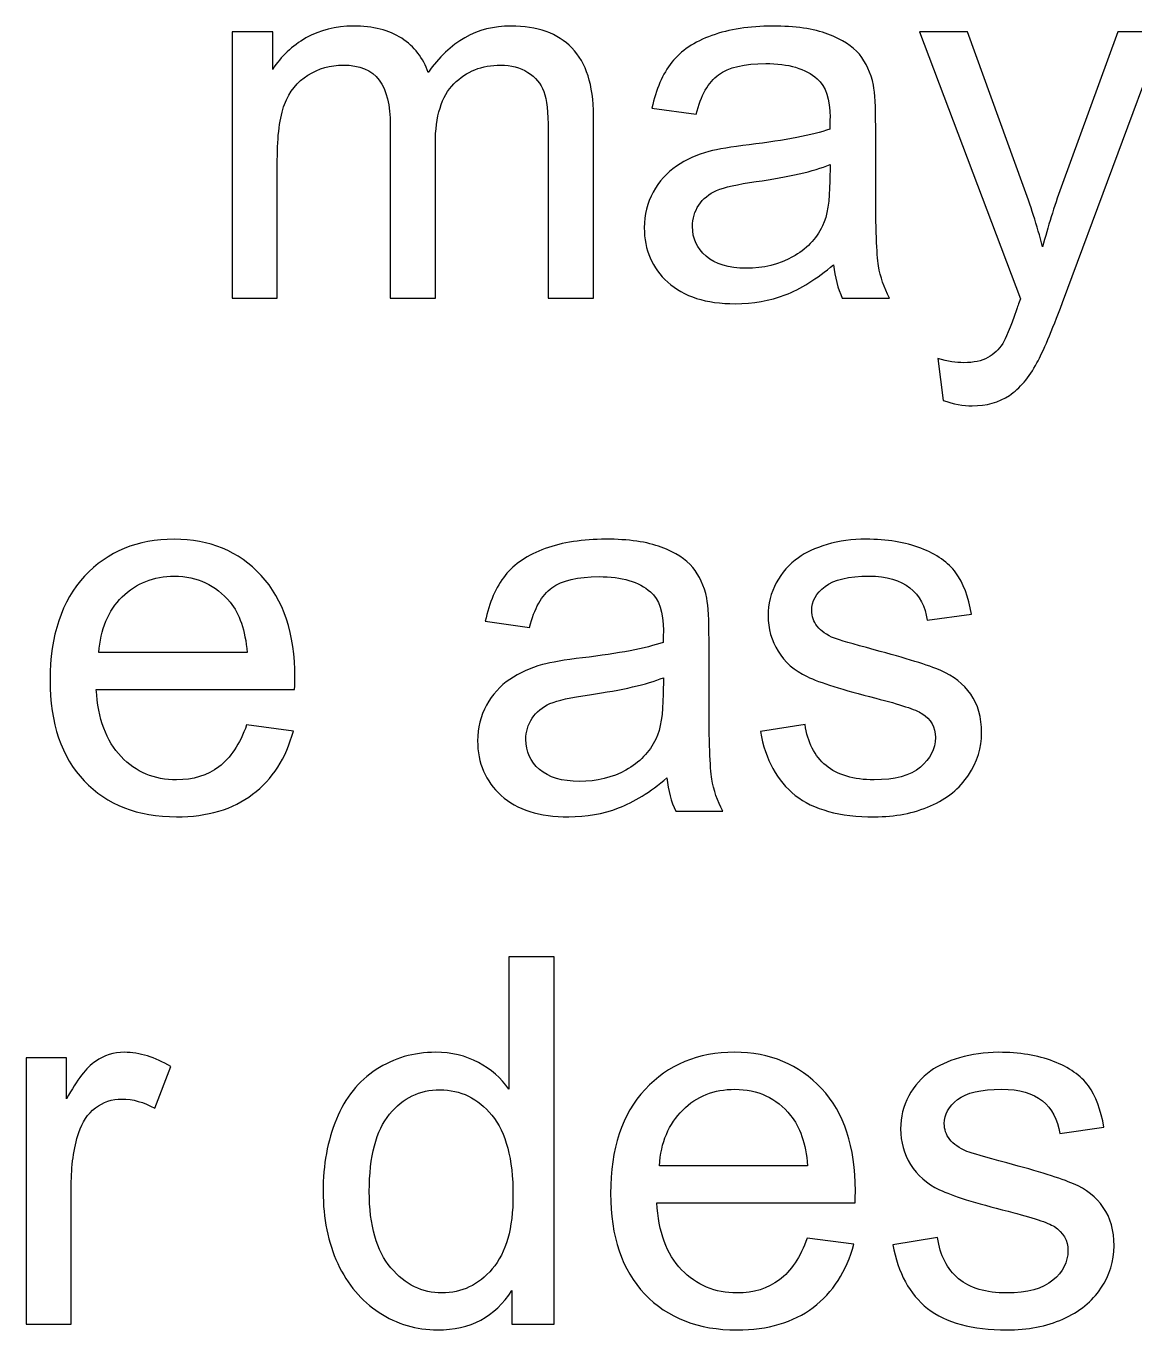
# Model space of a CAD drawing. Header units: centimetres. Extents: x -30.6 to 14.2, y -21.2 to 7.4.
# Drawn here: x -29.819 to -29.018, y 0.906 to 1.847 of the extents above; entities that cross this region are included whole.
import ezdxf

# ---------------------------------------------------------------- set-up
doc = ezdxf.new("R2010")
doc.units = ezdxf.units.CM
doc.header["$MEASUREMENT"] = 0
doc.layers.add('Layer 1', color=7, linetype='Continuous')

msp = doc.modelspace()

# ---------------------------------------------------------------- linework, layer by layer
at = {"layer": 'Layer 1'}
for points, knots in [([(-29.66974, 1.65085), (-29.66974, 1.65085), (-29.66974, 1.8431), (-29.66974, 1.8431), (-29.66974, 1.8431), (-29.66974, 1.8431), (-29.64048, 1.8431), (-29.64048, 1.8431), (-29.64048, 1.8431), (-29.64048, 1.8431), (-29.64048, 1.81593), (-29.64048, 1.81593), (-29.64048, 1.81593), (-29.63449, 1.82532), (-29.62646, 1.83291), (-29.61646, 1.83859), (-29.61646, 1.83859), (-29.60646, 1.84433), (-29.5951, 1.84717), (-29.58232, 1.84717), (-29.58232, 1.84717), (-29.56812, 1.84717), (-29.55646, 1.84421), (-29.54738, 1.83834), (-29.54738, 1.83834), (-29.5383, 1.83242), (-29.53188, 1.82421), (-29.52818, 1.81359), (-29.52818, 1.81359), (-29.51287, 1.836), (-29.49305, 1.84717), (-29.4686, 1.84717), (-29.4686, 1.84717), (-29.44947, 1.84717), (-29.43471, 1.84192), (-29.42446, 1.83137), (-29.42446, 1.83137), (-29.41415, 1.82081), (-29.40897, 1.80457), (-29.40897, 1.78266), (-29.40897, 1.78266), (-29.40897, 1.78266), (-29.40897, 1.65085), (-29.40897, 1.65085), (-29.40897, 1.65085), (-29.40897, 1.65085), (-29.44156, 1.65085), (-29.44156, 1.65085), (-29.44156, 1.65085), (-29.44156, 1.65085), (-29.44156, 1.77185), (-29.44156, 1.77185), (-29.44156, 1.77185), (-29.44156, 1.78482), (-29.44267, 1.7942), (-29.44477, 1.79994), (-29.44477, 1.79994), (-29.44687, 1.80569), (-29.4507, 1.81025), (-29.45632, 1.81377), (-29.45632, 1.81377), (-29.46187, 1.81729), (-29.46842, 1.81902), (-29.47589, 1.81902), (-29.47589, 1.81902), (-29.48947, 1.81902), (-29.50071, 1.81451), (-29.50966, 1.80556), (-29.50966, 1.80556), (-29.51861, 1.79655), (-29.52306, 1.78216), (-29.52306, 1.76241), (-29.52306, 1.76241), (-29.52306, 1.76241), (-29.52306, 1.65085), (-29.52306, 1.65085), (-29.52306, 1.65085), (-29.52306, 1.65085), (-29.55565, 1.65085), (-29.55565, 1.65085), (-29.55565, 1.65085), (-29.55565, 1.65085), (-29.55565, 1.77562), (-29.55565, 1.77562), (-29.55565, 1.77562), (-29.55565, 1.79007), (-29.55831, 1.80093), (-29.56362, 1.80816), (-29.56362, 1.80816), (-29.56893, 1.81538), (-29.57763, 1.81902), (-29.58967, 1.81902), (-29.58967, 1.81902), (-29.59881, 1.81902), (-29.60726, 1.81661), (-29.61504, 1.8118), (-29.61504, 1.8118), (-29.62282, 1.80698), (-29.62844, 1.79994), (-29.63196, 1.79062), (-29.63196, 1.79062), (-29.63542, 1.78136), (-29.63715, 1.76796), (-29.63715, 1.75049), (-29.63715, 1.75049), (-29.63715, 1.75049), (-29.63715, 1.65085), (-29.63715, 1.65085), (-29.63715, 1.65085), (-29.63715, 1.65085), (-29.66974, 1.65085), (-29.66974, 1.65085)], [0, 0, 0, 0, 0.034483, 0.034483, 0.034483, 0.034483, 0.068966, 0.068966, 0.068966, 0.068966, 0.103448, 0.103448, 0.103448, 0.103448, 0.137931, 0.137931, 0.137931, 0.137931, 0.172414, 0.172414, 0.172414, 0.172414, 0.206897, 0.206897, 0.206897, 0.206897, 0.241379, 0.241379, 0.241379, 0.241379, 0.275862, 0.275862, 0.275862, 0.275862, 0.310345, 0.310345, 0.310345, 0.310345, 0.344828, 0.344828, 0.344828, 0.344828, 0.37931, 0.37931, 0.37931, 0.37931, 0.413793, 0.413793, 0.413793, 0.413793, 0.448276, 0.448276, 0.448276, 0.448276, 0.482759, 0.482759, 0.482759, 0.482759, 0.517241, 0.517241, 0.517241, 0.517241, 0.551724, 0.551724, 0.551724, 0.551724, 0.586207, 0.586207, 0.586207, 0.586207, 0.62069, 0.62069, 0.62069, 0.62069, 0.655172, 0.655172, 0.655172, 0.655172, 0.689655, 0.689655, 0.689655, 0.689655, 0.724138, 0.724138, 0.724138, 0.724138, 0.758621, 0.758621, 0.758621, 0.758621, 0.793103, 0.793103, 0.793103, 0.793103, 0.827586, 0.827586, 0.827586, 0.827586, 0.862069, 0.862069, 0.862069, 0.862069, 0.896552, 0.896552, 0.896552, 0.896552, 0.931034, 0.931034, 0.931034, 0.931034, 1, 1, 1, 1]), ([(-29.23561, 1.67493), (-29.24771, 1.66462), (-29.25938, 1.65739), (-29.27055, 1.65313), (-29.27055, 1.65313), (-29.28173, 1.64887), (-29.2937, 1.64678), (-29.30655, 1.64678), (-29.30655, 1.64678), (-29.32766, 1.64678), (-29.3439, 1.6519), (-29.35526, 1.66221), (-29.35526, 1.66221), (-29.36662, 1.67246), (-29.37229, 1.68561), (-29.37229, 1.7016), (-29.37229, 1.7016), (-29.37229, 1.71098), (-29.37013, 1.71956), (-29.36587, 1.72734), (-29.36587, 1.72734), (-29.36155, 1.73512), (-29.35593, 1.74129), (-29.34902, 1.74599), (-29.34902, 1.74599), (-29.34204, 1.75068), (-29.33427, 1.75426), (-29.32556, 1.75667), (-29.32556, 1.75667), (-29.31914, 1.75833), (-29.30945, 1.75994), (-29.29654, 1.76154), (-29.29654, 1.76154), (-29.27024, 1.76463), (-29.2508, 1.7684), (-29.23839, 1.77272), (-29.23839, 1.77272), (-29.23826, 1.77716), (-29.2382, 1.78), (-29.2382, 1.78118), (-29.2382, 1.78118), (-29.2382, 1.79439), (-29.24129, 1.80371), (-29.24746, 1.80914), (-29.24746, 1.80914), (-29.2558, 1.81649), (-29.26821, 1.82013), (-29.28463, 1.82013), (-29.28463, 1.82013), (-29.3, 1.82013), (-29.31136, 1.81742), (-29.31865, 1.81204), (-29.31865, 1.81204), (-29.32599, 1.80667), (-29.33136, 1.79717), (-29.33488, 1.78346), (-29.33488, 1.78346), (-29.33488, 1.78346), (-29.36674, 1.78791), (-29.36674, 1.78791), (-29.36674, 1.78791), (-29.36384, 1.80155), (-29.35908, 1.8126), (-29.35242, 1.821), (-29.35242, 1.821), (-29.34575, 1.82939), (-29.33612, 1.83581), (-29.32352, 1.84038), (-29.32352, 1.84038), (-29.31099, 1.84489), (-29.29636, 1.84717), (-29.27981, 1.84717), (-29.27981, 1.84717), (-29.26339, 1.84717), (-29.24999, 1.84526), (-29.23968, 1.84137), (-29.23968, 1.84137), (-29.22944, 1.83748), (-29.22184, 1.83266), (-29.21703, 1.8268), (-29.21703, 1.8268), (-29.21221, 1.82093), (-29.20882, 1.81353), (-29.20684, 1.80457), (-29.20684, 1.80457), (-29.20579, 1.79902), (-29.20524, 1.78902), (-29.20524, 1.77463), (-29.20524, 1.77463), (-29.20524, 1.77463), (-29.20524, 1.73142), (-29.20524, 1.73142), (-29.20524, 1.73142), (-29.20524, 1.70123), (-29.20456, 1.68215), (-29.2032, 1.67406), (-29.2032, 1.67406), (-29.2019, 1.66598), (-29.19919, 1.65826), (-29.19523, 1.65085), (-29.19523, 1.65085), (-29.19523, 1.65085), (-29.22931, 1.65085), (-29.22931, 1.65085), (-29.22931, 1.65085), (-29.23258, 1.6577), (-29.23468, 1.66573), (-29.23561, 1.67493)], [0, 0, 0, 0, 0.035714, 0.035714, 0.035714, 0.035714, 0.071429, 0.071429, 0.071429, 0.071429, 0.107143, 0.107143, 0.107143, 0.107143, 0.142857, 0.142857, 0.142857, 0.142857, 0.178571, 0.178571, 0.178571, 0.178571, 0.214286, 0.214286, 0.214286, 0.214286, 0.25, 0.25, 0.25, 0.25, 0.285714, 0.285714, 0.285714, 0.285714, 0.321429, 0.321429, 0.321429, 0.321429, 0.357143, 0.357143, 0.357143, 0.357143, 0.392857, 0.392857, 0.392857, 0.392857, 0.428571, 0.428571, 0.428571, 0.428571, 0.464286, 0.464286, 0.464286, 0.464286, 0.5, 0.5, 0.5, 0.5, 0.535714, 0.535714, 0.535714, 0.535714, 0.571429, 0.571429, 0.571429, 0.571429, 0.607143, 0.607143, 0.607143, 0.607143, 0.642857, 0.642857, 0.642857, 0.642857, 0.678571, 0.678571, 0.678571, 0.678571, 0.714286, 0.714286, 0.714286, 0.714286, 0.75, 0.75, 0.75, 0.75, 0.785714, 0.785714, 0.785714, 0.785714, 0.821429, 0.821429, 0.821429, 0.821429, 0.857143, 0.857143, 0.857143, 0.857143, 0.892857, 0.892857, 0.892857, 0.892857, 0.928571, 0.928571, 0.928571, 0.928571, 1, 1, 1, 1]), ([(-29.15664, 1.57695), (-29.15664, 1.57695), (-29.16035, 1.60708), (-29.16035, 1.60708), (-29.16035, 1.60708), (-29.15319, 1.60516), (-29.14701, 1.60418), (-29.1417, 1.60418), (-29.1417, 1.60418), (-29.13442, 1.60418), (-29.12862, 1.60541), (-29.12429, 1.60782), (-29.12429, 1.60782), (-29.11991, 1.61023), (-29.11633, 1.61362), (-29.11355, 1.61794), (-29.11355, 1.61794), (-29.11151, 1.62122), (-29.10818, 1.6293), (-29.10361, 1.64227), (-29.10361, 1.64227), (-29.10299, 1.64406), (-29.10207, 1.64671), (-29.10071, 1.65023), (-29.10071, 1.65023), (-29.10071, 1.65023), (-29.17368, 1.8431), (-29.17368, 1.8431), (-29.17368, 1.8431), (-29.17368, 1.8431), (-29.13886, 1.8431), (-29.13886, 1.8431), (-29.13886, 1.8431), (-29.13886, 1.8431), (-29.09873, 1.7321), (-29.09873, 1.7321), (-29.09873, 1.7321), (-29.09349, 1.71808), (-29.08886, 1.70326), (-29.08472, 1.68771), (-29.08472, 1.68771), (-29.08095, 1.70234), (-29.07651, 1.71678), (-29.07132, 1.73098), (-29.07132, 1.73098), (-29.07132, 1.73098), (-29.03033, 1.8431), (-29.03033, 1.8431), (-29.03033, 1.8431), (-29.03033, 1.8431), (-28.9978, 1.8431), (-28.9978, 1.8431), (-28.9978, 1.8431), (-28.9978, 1.8431), (-29.07046, 1.64752), (-29.07046, 1.64752), (-29.07046, 1.64752), (-29.0783, 1.62646), (-29.08441, 1.61202), (-29.0888, 1.60405), (-29.0888, 1.60405), (-29.0946, 1.59337), (-29.10127, 1.58553), (-29.10874, 1.58053), (-29.10874, 1.58053), (-29.11627, 1.57553), (-29.12522, 1.57306), (-29.13559, 1.57306), (-29.13559, 1.57306), (-29.14189, 1.57306), (-29.14893, 1.57436), (-29.15664, 1.57695)], [0, 0, 0, 0, 0.052632, 0.052632, 0.052632, 0.052632, 0.105263, 0.105263, 0.105263, 0.105263, 0.157895, 0.157895, 0.157895, 0.157895, 0.210526, 0.210526, 0.210526, 0.210526, 0.263158, 0.263158, 0.263158, 0.263158, 0.315789, 0.315789, 0.315789, 0.315789, 0.368421, 0.368421, 0.368421, 0.368421, 0.421053, 0.421053, 0.421053, 0.421053, 0.473684, 0.473684, 0.473684, 0.473684, 0.526316, 0.526316, 0.526316, 0.526316, 0.578947, 0.578947, 0.578947, 0.578947, 0.631579, 0.631579, 0.631579, 0.631579, 0.684211, 0.684211, 0.684211, 0.684211, 0.736842, 0.736842, 0.736842, 0.736842, 0.789474, 0.789474, 0.789474, 0.789474, 0.842105, 0.842105, 0.842105, 0.842105, 0.894737, 0.894737, 0.894737, 0.894737, 1, 1, 1, 1]), ([(-29.2382, 1.74716), (-29.25006, 1.74234), (-29.26784, 1.73827), (-29.29154, 1.73494), (-29.29154, 1.73494), (-29.305, 1.73302), (-29.31451, 1.73086), (-29.32007, 1.72845), (-29.32007, 1.72845), (-29.32562, 1.72605), (-29.32988, 1.72253), (-29.33291, 1.71796), (-29.33291, 1.71796), (-29.33593, 1.71333), (-29.33748, 1.7082), (-29.33748, 1.70252), (-29.33748, 1.70252), (-29.33748, 1.69394), (-29.3342, 1.68672), (-29.3276, 1.68098), (-29.3276, 1.68098), (-29.32099, 1.67524), (-29.31136, 1.67233), (-29.2987, 1.67233), (-29.2987, 1.67233), (-29.28617, 1.67233), (-29.275, 1.67505), (-29.26518, 1.68055), (-29.26518, 1.68055), (-29.25543, 1.68598), (-29.2482, 1.69345), (-29.24364, 1.70289), (-29.24364, 1.70289), (-29.24012, 1.71024), (-29.23839, 1.72104), (-29.23839, 1.73531), (-29.23839, 1.73531), (-29.23839, 1.73531), (-29.2382, 1.74716), (-29.2382, 1.74716)], [0, 0, 0, 0, 0.090909, 0.090909, 0.090909, 0.090909, 0.181818, 0.181818, 0.181818, 0.181818, 0.272727, 0.272727, 0.272727, 0.272727, 0.363636, 0.363636, 0.363636, 0.363636, 0.454545, 0.454545, 0.454545, 0.454545, 0.545455, 0.545455, 0.545455, 0.545455, 0.636364, 0.636364, 0.636364, 0.636364, 0.727273, 0.727273, 0.727273, 0.727273, 0.818182, 0.818182, 0.818182, 0.818182, 1, 1, 1, 1]), ([(-29.65928, 1.34266), (-29.65928, 1.34266), (-29.62558, 1.33822), (-29.62558, 1.33822), (-29.62558, 1.33822), (-29.63082, 1.31864), (-29.64064, 1.3034), (-29.65496, 1.29259), (-29.65496, 1.29259), (-29.66928, 1.28179), (-29.68756, 1.27636), (-29.70985, 1.27636), (-29.70985, 1.27636), (-29.73787, 1.27636), (-29.7601, 1.285), (-29.77652, 1.30228), (-29.77652, 1.30228), (-29.79294, 1.31951), (-29.80115, 1.34377), (-29.80115, 1.37495), (-29.80115, 1.37495), (-29.80115, 1.40718), (-29.79288, 1.43224), (-29.77627, 1.45002), (-29.77627, 1.45002), (-29.75967, 1.46786), (-29.73812, 1.47675), (-29.71164, 1.47675), (-29.71164, 1.47675), (-29.68602, 1.47675), (-29.66509, 1.46805), (-29.64885, 1.45058), (-29.64885, 1.45058), (-29.63261, 1.4331), (-29.62446, 1.40853), (-29.62446, 1.37686), (-29.62446, 1.37686), (-29.62446, 1.37495), (-29.62453, 1.37205), (-29.62465, 1.36822), (-29.62465, 1.36822), (-29.62465, 1.36822), (-29.76782, 1.36822), (-29.76782, 1.36822), (-29.76782, 1.36822), (-29.76658, 1.34717), (-29.76066, 1.33099), (-29.74991, 1.31982), (-29.74991, 1.31982), (-29.73923, 1.30864), (-29.72584, 1.30303), (-29.70985, 1.30303), (-29.70985, 1.30303), (-29.69793, 1.30303), (-29.68774, 1.30617), (-29.67935, 1.31247), (-29.67935, 1.31247), (-29.67089, 1.31877), (-29.66422, 1.32883), (-29.65928, 1.34266)], [0, 0, 0, 0, 0.0625, 0.0625, 0.0625, 0.0625, 0.125, 0.125, 0.125, 0.125, 0.1875, 0.1875, 0.1875, 0.1875, 0.25, 0.25, 0.25, 0.25, 0.3125, 0.3125, 0.3125, 0.3125, 0.375, 0.375, 0.375, 0.375, 0.4375, 0.4375, 0.4375, 0.4375, 0.5, 0.5, 0.5, 0.5, 0.5625, 0.5625, 0.5625, 0.5625, 0.625, 0.625, 0.625, 0.625, 0.6875, 0.6875, 0.6875, 0.6875, 0.75, 0.75, 0.75, 0.75, 0.8125, 0.8125, 0.8125, 0.8125, 0.875, 0.875, 0.875, 0.875, 1, 1, 1, 1]), ([(-29.3559, 1.30451), (-29.368, 1.2942), (-29.37967, 1.28697), (-29.39084, 1.28271), (-29.39084, 1.28271), (-29.40202, 1.27845), (-29.41399, 1.27636), (-29.42684, 1.27636), (-29.42684, 1.27636), (-29.44795, 1.27636), (-29.46419, 1.28148), (-29.47555, 1.29179), (-29.47555, 1.29179), (-29.48691, 1.30204), (-29.49258, 1.31519), (-29.49258, 1.33118), (-29.49258, 1.33118), (-29.49258, 1.34056), (-29.49042, 1.34914), (-29.48616, 1.35692), (-29.48616, 1.35692), (-29.48184, 1.3647), (-29.47622, 1.37087), (-29.46931, 1.37557), (-29.46931, 1.37557), (-29.46233, 1.38026), (-29.45456, 1.38384), (-29.44585, 1.38625), (-29.44585, 1.38625), (-29.43943, 1.38791), (-29.42974, 1.38952), (-29.41683, 1.39112), (-29.41683, 1.39112), (-29.39053, 1.39421), (-29.37109, 1.39798), (-29.35868, 1.4023), (-29.35868, 1.4023), (-29.35855, 1.40674), (-29.35849, 1.40958), (-29.35849, 1.41076), (-29.35849, 1.41076), (-29.35849, 1.42397), (-29.36158, 1.43329), (-29.36775, 1.43872), (-29.36775, 1.43872), (-29.37609, 1.44607), (-29.3885, 1.44971), (-29.40492, 1.44971), (-29.40492, 1.44971), (-29.42029, 1.44971), (-29.43165, 1.447), (-29.43894, 1.44162), (-29.43894, 1.44162), (-29.44628, 1.43625), (-29.45165, 1.42675), (-29.45517, 1.41304), (-29.45517, 1.41304), (-29.45517, 1.41304), (-29.48703, 1.41749), (-29.48703, 1.41749), (-29.48703, 1.41749), (-29.48413, 1.43113), (-29.47937, 1.44218), (-29.47271, 1.45058), (-29.47271, 1.45058), (-29.46604, 1.45897), (-29.45641, 1.46539), (-29.44381, 1.46996), (-29.44381, 1.46996), (-29.43128, 1.47447), (-29.41665, 1.47675), (-29.4001, 1.47675), (-29.4001, 1.47675), (-29.38368, 1.47675), (-29.37028, 1.47484), (-29.35997, 1.47095), (-29.35997, 1.47095), (-29.34973, 1.46706), (-29.34213, 1.46224), (-29.33732, 1.45638), (-29.33732, 1.45638), (-29.3325, 1.45051), (-29.32911, 1.44311), (-29.32713, 1.43415), (-29.32713, 1.43415), (-29.32608, 1.4286), (-29.32553, 1.4186), (-29.32553, 1.40421), (-29.32553, 1.40421), (-29.32553, 1.40421), (-29.32553, 1.361), (-29.32553, 1.361), (-29.32553, 1.361), (-29.32553, 1.33081), (-29.32485, 1.31173), (-29.32349, 1.30364), (-29.32349, 1.30364), (-29.32219, 1.29556), (-29.31948, 1.28784), (-29.31552, 1.28043), (-29.31552, 1.28043), (-29.31552, 1.28043), (-29.3496, 1.28043), (-29.3496, 1.28043), (-29.3496, 1.28043), (-29.35287, 1.28728), (-29.35497, 1.29531), (-29.3559, 1.30451)], [0, 0, 0, 0, 0.035714, 0.035714, 0.035714, 0.035714, 0.071429, 0.071429, 0.071429, 0.071429, 0.107143, 0.107143, 0.107143, 0.107143, 0.142857, 0.142857, 0.142857, 0.142857, 0.178571, 0.178571, 0.178571, 0.178571, 0.214286, 0.214286, 0.214286, 0.214286, 0.25, 0.25, 0.25, 0.25, 0.285714, 0.285714, 0.285714, 0.285714, 0.321429, 0.321429, 0.321429, 0.321429, 0.357143, 0.357143, 0.357143, 0.357143, 0.392857, 0.392857, 0.392857, 0.392857, 0.428571, 0.428571, 0.428571, 0.428571, 0.464286, 0.464286, 0.464286, 0.464286, 0.5, 0.5, 0.5, 0.5, 0.535714, 0.535714, 0.535714, 0.535714, 0.571429, 0.571429, 0.571429, 0.571429, 0.607143, 0.607143, 0.607143, 0.607143, 0.642857, 0.642857, 0.642857, 0.642857, 0.678571, 0.678571, 0.678571, 0.678571, 0.714286, 0.714286, 0.714286, 0.714286, 0.75, 0.75, 0.75, 0.75, 0.785714, 0.785714, 0.785714, 0.785714, 0.821429, 0.821429, 0.821429, 0.821429, 0.857143, 0.857143, 0.857143, 0.857143, 0.892857, 0.892857, 0.892857, 0.892857, 0.928571, 0.928571, 0.928571, 0.928571, 1, 1, 1, 1]), ([(-29.28842, 1.33785), (-29.28842, 1.33785), (-29.25619, 1.34303), (-29.25619, 1.34303), (-29.25619, 1.34303), (-29.2544, 1.33013), (-29.24934, 1.32025), (-29.24106, 1.31334), (-29.24106, 1.31334), (-29.23279, 1.30648), (-29.22119, 1.30303), (-29.20637, 1.30303), (-29.20637, 1.30303), (-29.19137, 1.30303), (-29.18025, 1.30605), (-29.17297, 1.31216), (-29.17297, 1.31216), (-29.16575, 1.31821), (-29.1621, 1.32537), (-29.1621, 1.33359), (-29.1621, 1.33359), (-29.1621, 1.34093), (-29.16538, 1.34674), (-29.17186, 1.35093), (-29.17186, 1.35093), (-29.17643, 1.35383), (-29.18754, 1.35748), (-29.2052, 1.36198), (-29.2052, 1.36198), (-29.22903, 1.36797), (-29.24551, 1.37316), (-29.25477, 1.37754), (-29.25477, 1.37754), (-29.26397, 1.38199), (-29.27095, 1.38804), (-29.2757, 1.39582), (-29.2757, 1.39582), (-29.28045, 1.40353), (-29.28286, 1.41211), (-29.28286, 1.4215), (-29.28286, 1.4215), (-29.28286, 1.43008), (-29.28089, 1.43798), (-29.277, 1.44527), (-29.277, 1.44527), (-29.27304, 1.45255), (-29.26774, 1.4586), (-29.26101, 1.46342), (-29.26101, 1.46342), (-29.25594, 1.46712), (-29.24903, 1.47027), (-29.24032, 1.47286), (-29.24032, 1.47286), (-29.23156, 1.47546), (-29.22224, 1.47675), (-29.21223, 1.47675), (-29.21223, 1.47675), (-29.19717, 1.47675), (-29.18396, 1.47459), (-29.1726, 1.47021), (-29.1726, 1.47021), (-29.16118, 1.46589), (-29.15278, 1.45996), (-29.14735, 1.45255), (-29.14735, 1.45255), (-29.14198, 1.44508), (-29.13821, 1.43514), (-29.13617, 1.42267), (-29.13617, 1.42267), (-29.13617, 1.42267), (-29.16803, 1.41823), (-29.16803, 1.41823), (-29.16803, 1.41823), (-29.16945, 1.42823), (-29.17365, 1.43607), (-29.18056, 1.44169), (-29.18056, 1.44169), (-29.18748, 1.4473), (-29.19723, 1.45008), (-29.20989, 1.45008), (-29.20989, 1.45008), (-29.22477, 1.45008), (-29.23545, 1.44761), (-29.24181, 1.44267), (-29.24181, 1.44267), (-29.24816, 1.43774), (-29.25137, 1.43193), (-29.25137, 1.42533), (-29.25137, 1.42533), (-29.25137, 1.42113), (-29.25008, 1.4173), (-29.24742, 1.4139), (-29.24742, 1.4139), (-29.24477, 1.41045), (-29.24063, 1.40755), (-29.23495, 1.40526), (-29.23495, 1.40526), (-29.23168, 1.40403), (-29.22217, 1.40125), (-29.20625, 1.39693), (-29.20625, 1.39693), (-29.18328, 1.39082), (-29.16723, 1.38575), (-29.15809, 1.38186), (-29.15809, 1.38186), (-29.14895, 1.37797), (-29.14179, 1.37223), (-29.13661, 1.36482), (-29.13661, 1.36482), (-29.13136, 1.35735), (-29.12877, 1.34809), (-29.12877, 1.33698), (-29.12877, 1.33698), (-29.12877, 1.32618), (-29.13191, 1.31599), (-29.13827, 1.30642), (-29.13827, 1.30642), (-29.14463, 1.29685), (-29.15377, 1.28944), (-29.16568, 1.2842), (-29.16568, 1.2842), (-29.17766, 1.27895), (-29.19118, 1.27636), (-29.20625, 1.27636), (-29.20625, 1.27636), (-29.23119, 1.27636), (-29.25026, 1.28154), (-29.26335, 1.29185), (-29.26335, 1.29185), (-29.27644, 1.30222), (-29.28477, 1.31753), (-29.28842, 1.33785)], [0, 0, 0, 0, 0.029412, 0.029412, 0.029412, 0.029412, 0.058824, 0.058824, 0.058824, 0.058824, 0.088235, 0.088235, 0.088235, 0.088235, 0.117647, 0.117647, 0.117647, 0.117647, 0.147059, 0.147059, 0.147059, 0.147059, 0.176471, 0.176471, 0.176471, 0.176471, 0.205882, 0.205882, 0.205882, 0.205882, 0.235294, 0.235294, 0.235294, 0.235294, 0.264706, 0.264706, 0.264706, 0.264706, 0.294118, 0.294118, 0.294118, 0.294118, 0.323529, 0.323529, 0.323529, 0.323529, 0.352941, 0.352941, 0.352941, 0.352941, 0.382353, 0.382353, 0.382353, 0.382353, 0.411765, 0.411765, 0.411765, 0.411765, 0.441176, 0.441176, 0.441176, 0.441176, 0.470588, 0.470588, 0.470588, 0.470588, 0.5, 0.5, 0.5, 0.5, 0.529412, 0.529412, 0.529412, 0.529412, 0.558824, 0.558824, 0.558824, 0.558824, 0.588235, 0.588235, 0.588235, 0.588235, 0.617647, 0.617647, 0.617647, 0.617647, 0.647059, 0.647059, 0.647059, 0.647059, 0.676471, 0.676471, 0.676471, 0.676471, 0.705882, 0.705882, 0.705882, 0.705882, 0.735294, 0.735294, 0.735294, 0.735294, 0.764706, 0.764706, 0.764706, 0.764706, 0.794118, 0.794118, 0.794118, 0.794118, 0.823529, 0.823529, 0.823529, 0.823529, 0.852941, 0.852941, 0.852941, 0.852941, 0.882353, 0.882353, 0.882353, 0.882353, 0.911765, 0.911765, 0.911765, 0.911765, 0.941176, 0.941176, 0.941176, 0.941176, 1, 1, 1, 1]), ([(-29.76596, 1.39489), (-29.76596, 1.39489), (-29.65891, 1.39489), (-29.65891, 1.39489), (-29.65891, 1.39489), (-29.66033, 1.41106), (-29.66447, 1.42317), (-29.6712, 1.43125), (-29.6712, 1.43125), (-29.68151, 1.44379), (-29.69497, 1.45008), (-29.71145, 1.45008), (-29.71145, 1.45008), (-29.72639, 1.45008), (-29.73892, 1.44508), (-29.74911, 1.43508), (-29.74911, 1.43508), (-29.75924, 1.42508), (-29.76485, 1.41168), (-29.76596, 1.39489)], [0, 0, 0, 0, 0.166667, 0.166667, 0.166667, 0.166667, 0.333333, 0.333333, 0.333333, 0.333333, 0.5, 0.5, 0.5, 0.5, 0.666667, 0.666667, 0.666667, 0.666667, 1, 1, 1, 1]), ([(-29.35849, 1.37674), (-29.37035, 1.37192), (-29.38813, 1.36785), (-29.41183, 1.36452), (-29.41183, 1.36452), (-29.42529, 1.3626), (-29.4348, 1.36044), (-29.44036, 1.35803), (-29.44036, 1.35803), (-29.44591, 1.35563), (-29.45017, 1.35211), (-29.4532, 1.34754), (-29.4532, 1.34754), (-29.45622, 1.34291), (-29.45777, 1.33778), (-29.45777, 1.3321), (-29.45777, 1.3321), (-29.45777, 1.32352), (-29.45449, 1.3163), (-29.44789, 1.31056), (-29.44789, 1.31056), (-29.44128, 1.30482), (-29.43165, 1.30191), (-29.41899, 1.30191), (-29.41899, 1.30191), (-29.40646, 1.30191), (-29.39529, 1.30463), (-29.38547, 1.31013), (-29.38547, 1.31013), (-29.37572, 1.31556), (-29.36849, 1.32303), (-29.36393, 1.33247), (-29.36393, 1.33247), (-29.36041, 1.33982), (-29.35868, 1.35062), (-29.35868, 1.36489), (-29.35868, 1.36489), (-29.35868, 1.36489), (-29.35849, 1.37674), (-29.35849, 1.37674)], [0, 0, 0, 0, 0.090909, 0.090909, 0.090909, 0.090909, 0.181818, 0.181818, 0.181818, 0.181818, 0.272727, 0.272727, 0.272727, 0.272727, 0.363636, 0.363636, 0.363636, 0.363636, 0.454545, 0.454545, 0.454545, 0.454545, 0.545455, 0.545455, 0.545455, 0.545455, 0.636364, 0.636364, 0.636364, 0.636364, 0.727273, 0.727273, 0.727273, 0.727273, 0.818182, 0.818182, 0.818182, 0.818182, 1, 1, 1, 1]), ([(-29.46777, 0.91001), (-29.46777, 0.91001), (-29.46777, 0.9344), (-29.46777, 0.9344), (-29.46777, 0.9344), (-29.47993, 0.91544), (-29.49784, 0.90594), (-29.52148, 0.90594), (-29.52148, 0.90594), (-29.53679, 0.90594), (-29.55087, 0.91013), (-29.56365, 0.91859), (-29.56365, 0.91859), (-29.57649, 0.92699), (-29.58643, 0.93878), (-29.59353, 0.95384), (-29.59353, 0.95384), (-29.60057, 0.96897), (-29.60409, 0.98632), (-29.60409, 1.00595), (-29.60409, 1.00595), (-29.60409, 1.02509), (-29.60088, 1.04244), (-29.59452, 1.05805), (-29.59452, 1.05805), (-29.5881, 1.07361), (-29.57853, 1.08559), (-29.56575, 1.09386), (-29.56575, 1.09386), (-29.55303, 1.1022), (-29.53871, 1.10633), (-29.52296, 1.10633), (-29.52296, 1.10633), (-29.51136, 1.10633), (-29.50105, 1.10386), (-29.49203, 1.09899), (-29.49203, 1.09899), (-29.48302, 1.09411), (-29.47567, 1.08769), (-29.46999, 1.07985), (-29.46999, 1.07985), (-29.46999, 1.07985), (-29.46999, 1.17523), (-29.46999, 1.17523), (-29.46999, 1.17523), (-29.46999, 1.17523), (-29.4374, 1.17523), (-29.4374, 1.17523), (-29.4374, 1.17523), (-29.4374, 1.17523), (-29.4374, 0.91001), (-29.4374, 0.91001), (-29.4374, 0.91001), (-29.4374, 0.91001), (-29.46777, 0.91001), (-29.46777, 0.91001)], [0, 0, 0, 0, 0.066667, 0.066667, 0.066667, 0.066667, 0.133333, 0.133333, 0.133333, 0.133333, 0.2, 0.2, 0.2, 0.2, 0.266667, 0.266667, 0.266667, 0.266667, 0.333333, 0.333333, 0.333333, 0.333333, 0.4, 0.4, 0.4, 0.4, 0.466667, 0.466667, 0.466667, 0.466667, 0.533333, 0.533333, 0.533333, 0.533333, 0.6, 0.6, 0.6, 0.6, 0.666667, 0.666667, 0.666667, 0.666667, 0.733333, 0.733333, 0.733333, 0.733333, 0.8, 0.8, 0.8, 0.8, 0.866667, 0.866667, 0.866667, 0.866667, 1, 1, 1, 1]), ([(-29.8185, 0.91001), (-29.8185, 0.91001), (-29.8185, 1.10226), (-29.8185, 1.10226), (-29.8185, 1.10226), (-29.8185, 1.10226), (-29.78924, 1.10226), (-29.78924, 1.10226), (-29.78924, 1.10226), (-29.78924, 1.10226), (-29.78924, 1.07281), (-29.78924, 1.07281), (-29.78924, 1.07281), (-29.78177, 1.08645), (-29.77485, 1.09547), (-29.7685, 1.09979), (-29.7685, 1.09979), (-29.76214, 1.10417), (-29.75516, 1.10633), (-29.74757, 1.10633), (-29.74757, 1.10633), (-29.73658, 1.10633), (-29.7254, 1.10288), (-29.71404, 1.09602), (-29.71404, 1.09602), (-29.71404, 1.09602), (-29.72565, 1.06596), (-29.72565, 1.06596), (-29.72565, 1.06596), (-29.73355, 1.0704), (-29.74146, 1.07262), (-29.74936, 1.07262), (-29.74936, 1.07262), (-29.75646, 1.07262), (-29.76282, 1.07046), (-29.76843, 1.0662), (-29.76843, 1.0662), (-29.77405, 1.06194), (-29.77807, 1.05602), (-29.78047, 1.04842), (-29.78047, 1.04842), (-29.78412, 1.03688), (-29.78591, 1.02422), (-29.78591, 1.01046), (-29.78591, 1.01046), (-29.78591, 1.01046), (-29.78591, 0.91001), (-29.78591, 0.91001), (-29.78591, 0.91001), (-29.78591, 0.91001), (-29.8185, 0.91001), (-29.8185, 0.91001)], [0, 0, 0, 0, 0.071429, 0.071429, 0.071429, 0.071429, 0.142857, 0.142857, 0.142857, 0.142857, 0.214286, 0.214286, 0.214286, 0.214286, 0.285714, 0.285714, 0.285714, 0.285714, 0.357143, 0.357143, 0.357143, 0.357143, 0.428571, 0.428571, 0.428571, 0.428571, 0.5, 0.5, 0.5, 0.5, 0.571429, 0.571429, 0.571429, 0.571429, 0.642857, 0.642857, 0.642857, 0.642857, 0.714286, 0.714286, 0.714286, 0.714286, 0.785714, 0.785714, 0.785714, 0.785714, 0.857143, 0.857143, 0.857143, 0.857143, 1, 1, 1, 1]), ([(-29.25471, 0.97224), (-29.25471, 0.97224), (-29.22101, 0.9678), (-29.22101, 0.9678), (-29.22101, 0.9678), (-29.22625, 0.94822), (-29.23607, 0.93298), (-29.25039, 0.92217), (-29.25039, 0.92217), (-29.26471, 0.91137), (-29.28299, 0.90594), (-29.30528, 0.90594), (-29.30528, 0.90594), (-29.3333, 0.90594), (-29.35553, 0.91458), (-29.37195, 0.93186), (-29.37195, 0.93186), (-29.38837, 0.94909), (-29.39658, 0.97335), (-29.39658, 1.00453), (-29.39658, 1.00453), (-29.39658, 1.03676), (-29.38831, 1.06182), (-29.3717, 1.0796), (-29.3717, 1.0796), (-29.3551, 1.09744), (-29.33355, 1.10633), (-29.30707, 1.10633), (-29.30707, 1.10633), (-29.28145, 1.10633), (-29.26052, 1.09763), (-29.24428, 1.08016), (-29.24428, 1.08016), (-29.22804, 1.06268), (-29.21989, 1.03811), (-29.21989, 1.00644), (-29.21989, 1.00644), (-29.21989, 1.00453), (-29.21996, 1.00163), (-29.22008, 0.9978), (-29.22008, 0.9978), (-29.22008, 0.9978), (-29.36325, 0.9978), (-29.36325, 0.9978), (-29.36325, 0.9978), (-29.36201, 0.97675), (-29.35609, 0.96057), (-29.34534, 0.9494), (-29.34534, 0.9494), (-29.33466, 0.93822), (-29.32127, 0.93261), (-29.30528, 0.93261), (-29.30528, 0.93261), (-29.29336, 0.93261), (-29.28317, 0.93575), (-29.27478, 0.94205), (-29.27478, 0.94205), (-29.26632, 0.94835), (-29.25965, 0.95841), (-29.25471, 0.97224)], [0, 0, 0, 0, 0.0625, 0.0625, 0.0625, 0.0625, 0.125, 0.125, 0.125, 0.125, 0.1875, 0.1875, 0.1875, 0.1875, 0.25, 0.25, 0.25, 0.25, 0.3125, 0.3125, 0.3125, 0.3125, 0.375, 0.375, 0.375, 0.375, 0.4375, 0.4375, 0.4375, 0.4375, 0.5, 0.5, 0.5, 0.5, 0.5625, 0.5625, 0.5625, 0.5625, 0.625, 0.625, 0.625, 0.625, 0.6875, 0.6875, 0.6875, 0.6875, 0.75, 0.75, 0.75, 0.75, 0.8125, 0.8125, 0.8125, 0.8125, 0.875, 0.875, 0.875, 0.875, 1, 1, 1, 1]), ([(-29.19279, 0.96743), (-29.19279, 0.96743), (-29.16056, 0.97261), (-29.16056, 0.97261), (-29.16056, 0.97261), (-29.15877, 0.95971), (-29.15371, 0.94983), (-29.14543, 0.94292), (-29.14543, 0.94292), (-29.13716, 0.93606), (-29.12556, 0.93261), (-29.11074, 0.93261), (-29.11074, 0.93261), (-29.09574, 0.93261), (-29.08462, 0.93563), (-29.07734, 0.94174), (-29.07734, 0.94174), (-29.07012, 0.94779), (-29.06647, 0.95495), (-29.06647, 0.96317), (-29.06647, 0.96317), (-29.06647, 0.97051), (-29.06975, 0.97632), (-29.07623, 0.98051), (-29.07623, 0.98051), (-29.0808, 0.98341), (-29.09191, 0.98706), (-29.10957, 0.99156), (-29.10957, 0.99156), (-29.1334, 0.99755), (-29.14988, 1.00274), (-29.15914, 1.00712), (-29.15914, 1.00712), (-29.16834, 1.01157), (-29.17532, 1.01762), (-29.18007, 1.0254), (-29.18007, 1.0254), (-29.18482, 1.03311), (-29.18723, 1.04169), (-29.18723, 1.05108), (-29.18723, 1.05108), (-29.18723, 1.05966), (-29.18526, 1.06756), (-29.18137, 1.07485), (-29.18137, 1.07485), (-29.17741, 1.08213), (-29.17211, 1.08818), (-29.16538, 1.093), (-29.16538, 1.093), (-29.16031, 1.0967), (-29.1534, 1.09985), (-29.14469, 1.10244), (-29.14469, 1.10244), (-29.13593, 1.10504), (-29.12661, 1.10633), (-29.1166, 1.10633), (-29.1166, 1.10633), (-29.10154, 1.10633), (-29.08833, 1.10417), (-29.07697, 1.09979), (-29.07697, 1.09979), (-29.06555, 1.09547), (-29.05715, 1.08954), (-29.05172, 1.08213), (-29.05172, 1.08213), (-29.04635, 1.07466), (-29.04258, 1.06472), (-29.04054, 1.05225), (-29.04054, 1.05225), (-29.04054, 1.05225), (-29.0724, 1.04781), (-29.0724, 1.04781), (-29.0724, 1.04781), (-29.07382, 1.05781), (-29.07802, 1.06565), (-29.08493, 1.07127), (-29.08493, 1.07127), (-29.09185, 1.07688), (-29.1016, 1.07966), (-29.11426, 1.07966), (-29.11426, 1.07966), (-29.12914, 1.07966), (-29.13982, 1.07719), (-29.14618, 1.07225), (-29.14618, 1.07225), (-29.15253, 1.06732), (-29.15574, 1.06151), (-29.15574, 1.05491), (-29.15574, 1.05491), (-29.15574, 1.05071), (-29.15445, 1.04688), (-29.15179, 1.04348), (-29.15179, 1.04348), (-29.14914, 1.04003), (-29.145, 1.03713), (-29.13932, 1.03484), (-29.13932, 1.03484), (-29.13605, 1.03361), (-29.12654, 1.03083), (-29.11062, 1.02651), (-29.11062, 1.02651), (-29.08765, 1.0204), (-29.0716, 1.01533), (-29.06246, 1.01144), (-29.06246, 1.01144), (-29.05332, 1.00755), (-29.04616, 1.00181), (-29.04098, 0.9944), (-29.04098, 0.9944), (-29.03573, 0.98693), (-29.03314, 0.97767), (-29.03314, 0.96656), (-29.03314, 0.96656), (-29.03314, 0.95576), (-29.03628, 0.94557), (-29.04264, 0.936), (-29.04264, 0.936), (-29.049, 0.92643), (-29.05814, 0.91902), (-29.07005, 0.91378), (-29.07005, 0.91378), (-29.08203, 0.90853), (-29.09555, 0.90594), (-29.11062, 0.90594), (-29.11062, 0.90594), (-29.13556, 0.90594), (-29.15463, 0.91112), (-29.16772, 0.92143), (-29.16772, 0.92143), (-29.18081, 0.9318), (-29.18914, 0.94711), (-29.19279, 0.96743)], [0, 0, 0, 0, 0.029412, 0.029412, 0.029412, 0.029412, 0.058824, 0.058824, 0.058824, 0.058824, 0.088235, 0.088235, 0.088235, 0.088235, 0.117647, 0.117647, 0.117647, 0.117647, 0.147059, 0.147059, 0.147059, 0.147059, 0.176471, 0.176471, 0.176471, 0.176471, 0.205882, 0.205882, 0.205882, 0.205882, 0.235294, 0.235294, 0.235294, 0.235294, 0.264706, 0.264706, 0.264706, 0.264706, 0.294118, 0.294118, 0.294118, 0.294118, 0.323529, 0.323529, 0.323529, 0.323529, 0.352941, 0.352941, 0.352941, 0.352941, 0.382353, 0.382353, 0.382353, 0.382353, 0.411765, 0.411765, 0.411765, 0.411765, 0.441176, 0.441176, 0.441176, 0.441176, 0.470588, 0.470588, 0.470588, 0.470588, 0.5, 0.5, 0.5, 0.5, 0.529412, 0.529412, 0.529412, 0.529412, 0.558824, 0.558824, 0.558824, 0.558824, 0.588235, 0.588235, 0.588235, 0.588235, 0.617647, 0.617647, 0.617647, 0.617647, 0.647059, 0.647059, 0.647059, 0.647059, 0.676471, 0.676471, 0.676471, 0.676471, 0.705882, 0.705882, 0.705882, 0.705882, 0.735294, 0.735294, 0.735294, 0.735294, 0.764706, 0.764706, 0.764706, 0.764706, 0.794118, 0.794118, 0.794118, 0.794118, 0.823529, 0.823529, 0.823529, 0.823529, 0.852941, 0.852941, 0.852941, 0.852941, 0.882353, 0.882353, 0.882353, 0.882353, 0.911765, 0.911765, 0.911765, 0.911765, 0.941176, 0.941176, 0.941176, 0.941176, 1, 1, 1, 1]), ([(-29.57075, 1.00589), (-29.57075, 0.98132), (-29.56556, 0.96298), (-29.55513, 0.95082), (-29.55513, 0.95082), (-29.54476, 0.93866), (-29.53247, 0.93261), (-29.51833, 0.93261), (-29.51833, 0.93261), (-29.50407, 0.93261), (-29.49197, 0.93841), (-29.48197, 0.95002), (-29.48197, 0.95002), (-29.47203, 0.96162), (-29.46703, 0.97934), (-29.46703, 1.00317), (-29.46703, 1.00317), (-29.46703, 1.02935), (-29.47209, 1.04861), (-29.48228, 1.06089), (-29.48228, 1.06089), (-29.4924, 1.07318), (-29.50494, 1.07929), (-29.51982, 1.07929), (-29.51982, 1.07929), (-29.53432, 1.07929), (-29.54642, 1.07343), (-29.55618, 1.06164), (-29.55618, 1.06164), (-29.56587, 1.04984), (-29.57075, 1.03126), (-29.57075, 1.00589)], [0, 0, 0, 0, 0.111111, 0.111111, 0.111111, 0.111111, 0.222222, 0.222222, 0.222222, 0.222222, 0.333333, 0.333333, 0.333333, 0.333333, 0.444444, 0.444444, 0.444444, 0.444444, 0.555556, 0.555556, 0.555556, 0.555556, 0.666667, 0.666667, 0.666667, 0.666667, 0.777778, 0.777778, 0.777778, 0.777778, 1, 1, 1, 1]), ([(-29.36139, 1.02447), (-29.36139, 1.02447), (-29.25434, 1.02447), (-29.25434, 1.02447), (-29.25434, 1.02447), (-29.25576, 1.04064), (-29.2599, 1.05275), (-29.26663, 1.06083), (-29.26663, 1.06083), (-29.27694, 1.07337), (-29.2904, 1.07966), (-29.30688, 1.07966), (-29.30688, 1.07966), (-29.32182, 1.07966), (-29.33435, 1.07466), (-29.34454, 1.06466), (-29.34454, 1.06466), (-29.35467, 1.05466), (-29.36028, 1.04126), (-29.36139, 1.02447)], [0, 0, 0, 0, 0.166667, 0.166667, 0.166667, 0.166667, 0.333333, 0.333333, 0.333333, 0.333333, 0.5, 0.5, 0.5, 0.5, 0.666667, 0.666667, 0.666667, 0.666667, 1, 1, 1, 1])]:
    msp.add_open_spline(points, degree=3, knots=knots, dxfattribs=at)

doc.saveas('drawing.dxf')
